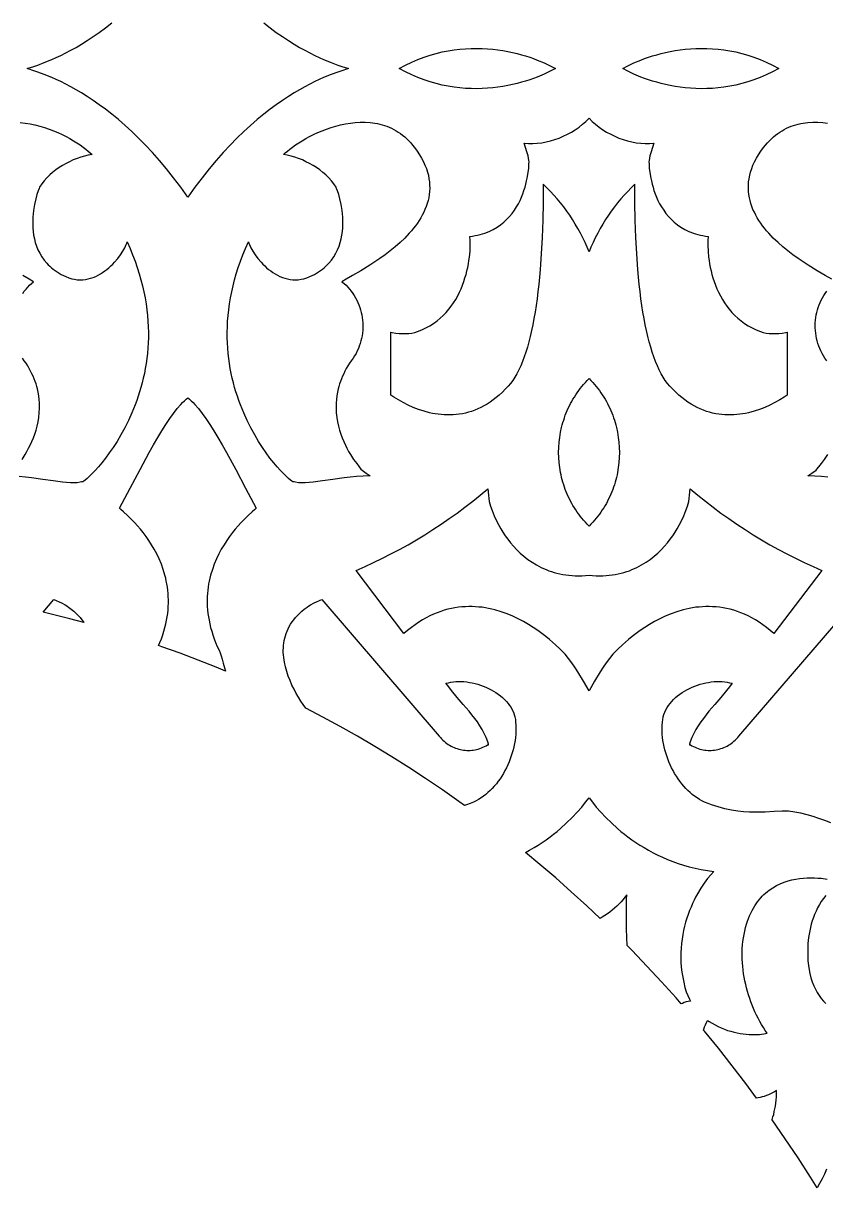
# Model space of a CAD drawing. Extents: x -350 to 350, y -780 to 780.
# Drawn here: x 22.4 to 98.4, y 406.1 to 516.4 of the extents above; entities that cross this region are included whole.
import ezdxf

# ---------------------------------------------------------------- set-up
doc = ezdxf.new("R2010")
doc.units = 0
doc.layers.add('LAYER_1', color=18, linetype='CONTINUOUS')

msp = doc.modelspace()

# ---------------------------------------------------------------- linework, layer by layer
at = {"layer": 'LAYER_1'}
for points in [[(45.18, 516.48), (45.78, 516.01), (46.37, 515.57), (46.95, 515.17), (47.51, 514.8), (48.05, 514.46), (48.57, 514.15), (49.07, 513.87), (49.55, 513.62), (50.01, 513.39), (50.44, 513.18), (50.85, 513), (51.58, 512.7), (52.19, 512.47), (52.68, 512.31), (53.02, 512.21), (53.21, 512.14), (53.02, 512.08), (52.68, 511.97), (52.19, 511.81), (51.58, 511.59), (50.85, 511.29), (50.44, 511.1), (50.01, 510.9), (49.55, 510.67), (49.07, 510.42), (48.57, 510.13), (48.05, 509.83), (47.51, 509.49), (46.95, 509.12), (46.37, 508.71), (45.78, 508.28), (45.18, 507.81), (44.56, 507.3), (43.93, 506.76), (43.29, 506.18), (42.64, 505.55), (41.99, 504.89), (41.33, 504.18), (40.66, 503.43), (40, 502.63), (39.33, 501.79), (38.66, 500.9), (37.99, 499.96), (37.31, 500.9), (36.64, 501.79), (35.97, 502.63), (35.31, 503.43), (34.64, 504.18), (33.98, 504.89), (33.33, 505.55), (32.68, 506.18), (32.04, 506.76), (31.41, 507.3), (30.79, 507.81), (30.19, 508.28), (29.6, 508.71), (29.02, 509.12), (28.46, 509.49), (27.92, 509.83), (27.4, 510.13), (26.9, 510.42), (26.42, 510.67), (25.96, 510.9), (25.53, 511.1), (25.12, 511.29), (24.39, 511.59), (23.78, 511.81), (23.29, 511.97), (22.95, 512.08), (22.76, 512.14), (22.95, 512.21), (23.29, 512.31), (23.78, 512.47), (24.39, 512.7), (25.12, 513), (25.53, 513.18), (25.96, 513.39), (26.42, 513.62), (26.9, 513.87), (27.4, 514.15), (27.92, 514.46), (28.46, 514.8), (29.02, 515.17), (29.6, 515.57), (30.19, 516.01), (30.79, 516.48)], [(22.12, 507.03), (22.59, 506.98), (23.05, 506.9), (23.51, 506.81), (23.96, 506.69), (24.4, 506.55), (24.84, 506.4), (25.26, 506.24), (25.67, 506.07), (26.07, 505.88), (26.45, 505.69), (26.81, 505.5), (27.16, 505.3), (27.48, 505.1), (27.79, 504.9), (28.07, 504.7), (28.32, 504.51), (28.55, 504.33), (28.75, 504.16), (28.92, 504), (28.56, 503.93), (28.2, 503.84), (27.84, 503.74), (27.49, 503.62), (27.13, 503.48), (26.79, 503.32), (26.45, 503.15), (26.11, 502.97), (25.79, 502.76), (25.48, 502.54), (25.18, 502.31), (24.9, 502.06), (24.63, 501.79), (24.38, 501.51), (24.15, 501.22), (23.94, 500.91), (23.89, 500.79), (23.8, 500.56), (23.69, 500.22), (23.58, 499.79), (23.46, 499.27), (23.37, 498.69), (23.33, 498.38), (23.31, 498.06), (23.29, 497.73), (23.29, 497.4), (23.31, 497.06), (23.34, 496.71), (23.38, 496.36), (23.45, 496.01), (23.54, 495.66), (23.66, 495.32), (23.79, 494.98), (23.96, 494.64), (24.15, 494.32), (24.38, 494), (24.63, 493.7), (24.77, 493.55), (24.92, 493.41), (25.08, 493.27), (25.24, 493.14), (25.42, 493.01), (25.6, 492.88), (25.8, 492.76), (26, 492.64), (26.22, 492.53), (26.44, 492.43), (26.72, 492.32), (26.99, 492.23), (27.25, 492.18), (27.52, 492.14), (27.78, 492.13), (28.04, 492.14), (28.29, 492.17), (28.54, 492.21), (28.78, 492.28), (29.02, 492.36), (29.26, 492.46), (29.48, 492.57), (29.7, 492.69), (29.92, 492.82), (30.13, 492.97), (30.33, 493.12), (30.52, 493.28), (30.7, 493.44), (30.88, 493.62), (31.04, 493.79), (31.35, 494.15), (31.62, 494.5), (31.84, 494.85), (32.02, 495.17), (32.15, 495.47), (32.2, 495.6), (32.23, 495.72), (32.51, 495.11), (32.76, 494.5), (32.99, 493.9), (33.2, 493.3), (33.39, 492.71), (33.55, 492.13), (33.7, 491.55), (33.83, 490.98), (33.94, 490.41), (34.04, 489.85), (34.11, 489.3), (34.17, 488.76), (34.21, 488.22), (34.24, 487.69), (34.25, 487.17), (34.25, 486.65), (34.23, 486.15), (34.2, 485.65), (34.16, 485.15), (34.11, 484.67), (34.04, 484.19), (33.96, 483.73), (33.87, 483.27), (33.77, 482.82), (33.67, 482.37), (33.55, 481.94), (33.42, 481.51), (33.29, 481.1), (33.15, 480.69), (33, 480.29), (32.85, 479.9), (32.69, 479.52), (32.36, 478.79), (32.01, 478.1), (31.65, 477.44), (31.29, 476.83), (30.92, 476.26), (30.55, 475.73), (30.2, 475.25), (29.85, 474.81), (29.52, 474.42), (29.21, 474.07), (28.93, 473.77), (28.68, 473.52), (28.46, 473.31), (28.27, 473.16), (28.14, 473.06), (28.05, 473.01), (27.92, 472.98), (27.79, 472.95), (27.51, 472.91), (27.2, 472.9), (26.86, 472.9), (26.49, 472.93), (26.1, 472.97), (25.23, 473.09), (24.26, 473.23), (23.18, 473.38), (22.6, 473.44), (22, 473.49)], [(98.98, 492.19), (98.37, 492.54), (97.61, 492.98), (96.74, 493.52), (96.27, 493.82), (95.79, 494.15), (95.31, 494.49), (94.83, 494.86), (94.35, 495.25), (93.89, 495.66), (93.44, 496.09), (93.02, 496.54), (92.81, 496.77), (92.62, 497.01), (92.43, 497.25), (92.25, 497.5), (92.08, 497.75), (91.93, 498), (91.78, 498.26), (91.65, 498.53), (91.52, 498.8), (91.42, 499.07), (91.32, 499.35), (91.24, 499.63), (91.18, 499.91), (91.13, 500.2), (91.09, 500.5), (91.08, 500.8), (91.08, 501.1), (91.11, 501.4), (91.15, 501.71), (91.21, 502.03), (91.29, 502.34), (91.4, 502.66), (91.52, 502.99), (91.67, 503.32), (91.85, 503.65), (92.04, 503.98), (92.27, 504.32), (92.52, 504.66), (92.69, 504.89), (92.88, 505.1), (93.07, 505.3), (93.26, 505.49), (93.45, 505.66), (93.65, 505.83), (93.86, 505.98), (94.06, 506.12), (94.27, 506.25), (94.48, 506.37), (94.7, 506.48), (94.92, 506.58), (95.14, 506.67), (95.36, 506.75), (95.58, 506.82), (95.81, 506.88), (96.04, 506.93), (96.27, 506.97), (96.73, 507.03), (97.19, 507.06), (97.66, 507.06), (98.13, 507.03), (98.59, 506.98)], [(22.35, 490.84), (22.5, 491.04), (22.66, 491.24), (22.82, 491.42), (23, 491.61), (23.18, 491.78), (23.38, 491.94), (22.97, 492.19), (22.37, 492.54)], [(98.51, 484.47), (98.33, 484.71), (98.19, 484.93), (98.06, 485.16), (97.95, 485.39), (97.84, 485.62), (97.75, 485.85), (97.67, 486.09), (97.6, 486.34), (97.54, 486.58), (97.49, 486.82), (97.46, 487.07), (97.43, 487.32), (97.42, 487.57), (97.41, 487.81), (97.42, 488.06), (97.44, 488.31), (97.47, 488.55), (97.51, 488.8), (97.57, 489.04), (97.63, 489.28), (97.7, 489.51), (97.79, 489.75), (97.88, 489.97), (97.98, 490.2), (98.1, 490.42), (98.23, 490.63), (98.36, 490.84), (98.51, 491.04)], [(22.28, 475.12), (22.59, 475.6), (22.75, 475.88), (22.91, 476.17), (23.06, 476.48), (23.21, 476.81), (23.36, 477.15), (23.49, 477.52), (23.61, 477.89), (23.71, 478.28), (23.8, 478.68), (23.87, 479.1), (23.92, 479.52), (23.94, 479.96), (23.94, 480.41), (23.9, 480.86), (23.84, 481.32), (23.74, 481.79), (23.68, 482.03), (23.61, 482.27), (23.53, 482.51), (23.44, 482.75), (23.34, 482.99), (23.22, 483.24), (23.1, 483.48), (22.97, 483.73), (22.83, 483.97), (22.67, 484.22), (22.5, 484.47), (22.32, 484.71)], [(98.61, 473.44), (98.01, 473.49), (97.38, 473.54), (96.73, 473.57), (97.11, 473.83), (97.49, 474.11), (97.58, 474.21), (97.76, 474.41), (98, 474.72), (98.29, 475.12), (98.6, 475.6)], [(98.89, 440.69), (98.34, 440.92), (97.77, 441.12), (97.21, 441.31), (96.64, 441.47), (96.06, 441.6), (95.48, 441.71), (94.89, 441.79), (94.6, 441.8), (94.28, 441.8), (93.53, 441.77), (92.67, 441.72), (92.2, 441.71), (91.7, 441.7), (91.18, 441.72), (90.63, 441.75), (90.07, 441.81), (89.47, 441.9), (88.86, 442.03), (88.55, 442.11), (88.23, 442.2), (87.91, 442.3), (87.59, 442.41), (87.26, 442.54), (86.92, 442.67), (86.68, 442.79), (86.45, 442.91), (86.22, 443.06), (85.99, 443.21), (85.77, 443.38), (85.56, 443.56), (85.35, 443.75), (85.15, 443.96), (84.96, 444.17), (84.77, 444.4), (84.59, 444.63), (84.42, 444.87), (84.26, 445.12), (84.1, 445.38), (83.95, 445.64), (83.81, 445.91), (83.68, 446.18), (83.56, 446.46), (83.45, 446.75), (83.35, 447.03), (83.26, 447.32), (83.17, 447.61), (83.1, 447.91), (83.04, 448.2), (82.99, 448.49), (82.95, 448.79), (82.93, 449.08), (82.91, 449.37), (82.91, 449.65), (82.91, 449.94), (82.94, 450.22), (82.97, 450.5), (83.01, 450.73), (83.08, 450.96), (83.16, 451.18), (83.26, 451.4), (83.38, 451.61), (83.51, 451.82), (83.66, 452.01), (83.82, 452.2), (84, 452.39), (84.19, 452.56), (84.38, 452.73), (84.59, 452.88), (84.81, 453.03), (85.04, 453.17), (85.27, 453.31), (85.51, 453.43), (85.76, 453.54), (86.01, 453.64), (86.27, 453.74), (86.53, 453.82), (86.79, 453.89), (87.05, 453.95), (87.31, 454), (87.57, 454.04), (87.83, 454.07), (88.09, 454.08), (88.35, 454.08), (88.6, 454.07), (88.84, 454.05), (89.08, 454.02), (89.31, 453.97), (89.54, 453.91), (89.28, 453.57), (89.02, 453.23), (88.47, 452.57), (87.91, 451.92), (87.35, 451.26), (87.08, 450.93), (86.82, 450.59), (86.57, 450.25), (86.33, 449.89), (86.11, 449.53), (85.91, 449.16), (85.73, 448.78), (85.57, 448.38), (85.51, 448.16), (85.5, 448.08), (85.6, 448.08), (85.74, 448), (85.89, 447.92), (86.03, 447.85), (86.18, 447.79), (86.33, 447.74), (86.49, 447.69), (86.64, 447.65), (86.79, 447.62), (86.95, 447.59), (87.1, 447.58), (87.26, 447.56), (87.41, 447.56), (87.57, 447.56), (87.72, 447.57), (87.88, 447.59), (88.03, 447.61), (88.18, 447.65), (88.33, 447.68), (88.48, 447.73), (88.63, 447.78), (88.77, 447.84), (88.92, 447.9), (89.06, 447.97), (89.2, 448.05), (89.33, 448.13), (89.46, 448.22), (89.59, 448.32), (89.72, 448.42), (89.84, 448.53), (89.96, 448.65), (90.07, 448.77), (90.18, 448.9), (101.31, 461.85)], [(98.49, 407.9), (98.3, 407.43), (98.08, 406.97), (97.83, 406.52), (97.6, 406.14), (96.98, 407.12), (95.79, 408.96), (94.58, 410.77), (93.35, 412.55), (93.33, 412.58), (93.33, 412.59), (93.41, 412.84), (93.48, 413.08), (93.54, 413.34), (93.6, 413.6), (93.65, 413.87), (93.69, 414.15), (93.72, 414.44), (93.74, 414.73), (93.76, 415.04), (93.76, 415.35), (93.57, 415.23), (93.37, 415.12), (93.18, 415.02), (92.98, 414.94), (92.79, 414.86), (92.59, 414.79), (92.4, 414.74), (92.2, 414.69), (92, 414.65), (91.85, 414.63), (90.83, 416.01), (89.55, 417.69), (88.24, 419.34), (86.92, 420.96), (86.83, 421.07), (86.86, 421.15), (86.93, 421.36), (87.02, 421.57), (87.11, 421.78), (87.22, 421.99), (87.36, 421.89), (87.64, 421.71), (87.93, 421.55), (88.22, 421.4), (88.52, 421.27), (88.82, 421.15), (89.12, 421.04), (89.43, 420.95), (89.73, 420.87), (90.02, 420.81), (90.32, 420.75), (90.6, 420.71), (90.88, 420.67), (91.16, 420.65), (91.42, 420.64), (91.67, 420.64), (91.91, 420.64), (92.13, 420.65), (92.34, 420.67), (92.54, 420.7), (92.71, 420.73), (92.87, 420.77), (92.68, 421.04), (92.51, 421.31), (92.34, 421.6), (92.17, 421.88), (92.01, 422.18), (91.86, 422.48), (91.71, 422.79), (91.58, 423.1), (91.45, 423.42), (91.32, 423.74), (91.21, 424.06), (91.1, 424.39), (91, 424.72), (90.91, 425.06), (90.83, 425.39), (90.75, 425.73), (90.69, 426.07), (90.63, 426.41), (90.59, 426.76), (90.55, 427.1), (90.52, 427.44), (90.5, 427.78), (90.5, 428.12), (90.5, 428.46), (90.51, 428.8), (90.53, 429.14), (90.57, 429.47), (90.61, 429.8), (90.67, 430.13), (90.74, 430.45), (90.82, 430.77), (90.91, 431.09), (91, 431.37), (91.1, 431.64), (91.2, 431.9), (91.31, 432.14), (91.43, 432.38), (91.56, 432.61), (91.69, 432.82), (91.82, 433.03), (91.96, 433.22), (92.1, 433.4), (92.25, 433.58), (92.4, 433.74), (92.56, 433.9), (92.72, 434.05), (92.88, 434.19), (93.05, 434.32), (93.39, 434.55), (93.74, 434.75), (94.1, 434.93), (94.47, 435.08), (94.84, 435.2), (95.21, 435.29), (95.58, 435.37), (95.94, 435.43), (96.31, 435.46), (96.66, 435.48), (97.01, 435.49), (97.34, 435.48), (97.67, 435.47), (97.98, 435.44), (98.54, 435.37)], [(98.41, 433.82), (98.19, 433.53), (97.99, 433.24), (97.81, 432.95), (97.64, 432.64), (97.49, 432.34), (97.36, 432.03), (97.24, 431.72), (97.13, 431.4), (97.04, 431.09), (96.96, 430.78), (96.89, 430.47), (96.83, 430.16), (96.79, 429.85), (96.75, 429.55), (96.72, 429.26), (96.7, 428.68), (96.7, 428.14), (96.72, 427.64), (96.77, 427.18), (96.83, 426.78), (96.89, 426.44), (97, 426.03), (97.13, 425.64), (97.27, 425.27), (97.43, 424.94), (97.6, 424.62), (97.79, 424.33), (97.99, 424.07), (98.19, 423.82), (98.41, 423.6)]]:
    msp.add_lwpolyline(points, dxfattribs=at)
for points in [[(65.88, 514.04), (66.38, 514.01), (66.88, 513.97), (67.36, 513.91), (67.83, 513.84), (68.29, 513.76), (68.73, 513.66), (69.17, 513.56), (69.58, 513.45), (69.98, 513.33), (70.37, 513.21), (70.74, 513.08), (71.09, 512.95), (71.74, 512.68), (72.31, 512.41), (72.8, 512.14), (72.31, 511.88), (71.74, 511.61), (71.09, 511.34), (70.74, 511.21), (70.37, 511.08), (69.98, 510.95), (69.58, 510.84), (69.17, 510.72), (68.73, 510.62), (68.29, 510.53), (67.83, 510.44), (67.36, 510.37), (66.88, 510.32), (66.38, 510.27), (65.88, 510.24), (65.36, 510.23), (64.84, 510.24), (64.3, 510.26), (63.76, 510.31), (63.21, 510.38), (62.65, 510.47), (62.09, 510.58), (61.52, 510.72), (60.95, 510.88), (60.37, 511.07), (59.78, 511.29), (59.19, 511.54), (58.6, 511.83), (58.01, 512.14), (58.6, 512.46), (59.19, 512.74), (59.78, 512.99), (60.37, 513.21), (60.95, 513.4), (61.52, 513.57), (62.09, 513.71), (62.65, 513.82), (63.21, 513.91), (63.76, 513.98), (64.3, 514.02), (64.84, 514.05), (65.36, 514.05)], [(87.14, 514.05), (87.67, 514.02), (88.22, 513.98), (88.77, 513.91), (89.32, 513.82), (89.89, 513.71), (90.46, 513.57), (91.03, 513.4), (91.61, 513.21), (92.2, 512.99), (92.78, 512.74), (93.37, 512.46), (93.97, 512.14), (93.37, 511.83), (92.78, 511.54), (92.2, 511.29), (91.61, 511.07), (91.03, 510.88), (90.46, 510.72), (89.89, 510.58), (89.32, 510.47), (88.77, 510.38), (88.22, 510.31), (87.67, 510.26), (87.14, 510.24), (86.61, 510.23), (86.1, 510.24), (85.59, 510.27), (85.1, 510.32), (84.62, 510.37), (84.15, 510.44), (83.69, 510.53), (83.24, 510.62), (82.81, 510.72), (82.4, 510.84), (82, 510.95), (81.61, 511.08), (81.24, 511.21), (80.89, 511.34), (80.24, 511.61), (79.67, 511.88), (79.18, 512.14), (79.67, 512.41), (80.24, 512.68), (80.89, 512.95), (81.24, 513.08), (81.61, 513.21), (82, 513.33), (82.4, 513.45), (82.81, 513.56), (83.24, 513.66), (83.69, 513.76), (84.15, 513.84), (84.62, 513.91), (85.1, 513.97), (85.59, 514.01), (86.1, 514.04), (86.61, 514.05)], [(76.29, 507.14), (76.61, 506.86), (76.94, 506.59), (77.29, 506.35), (77.66, 506.12), (78.04, 505.92), (78.42, 505.73), (78.82, 505.56), (79.23, 505.42), (79.64, 505.3), (80.05, 505.2), (80.47, 505.12), (80.89, 505.07), (81.31, 505.04), (81.72, 505.04), (82.13, 505.07), (81.87, 504.26), (81.76, 503.86), (81.71, 503.65), (81.68, 503.44), (81.67, 503.32), (81.68, 503.07), (81.7, 502.72), (81.75, 502.28), (81.84, 501.76), (81.9, 501.49), (81.97, 501.2), (82.05, 500.9), (82.14, 500.59), (82.26, 500.28), (82.38, 499.97), (82.52, 499.65), (82.68, 499.34), (82.86, 499.03), (83.06, 498.72), (83.27, 498.42), (83.51, 498.13), (83.77, 497.86), (84.06, 497.59), (84.37, 497.35), (84.7, 497.12), (85.06, 496.91), (85.45, 496.72), (85.87, 496.56), (86.08, 496.49), (86.31, 496.42), (86.54, 496.37), (86.78, 496.32), (87.03, 496.27), (87.29, 496.24), (87.25, 495.84), (87.24, 495.38), (87.26, 494.84), (87.32, 494.26), (87.36, 493.95), (87.41, 493.63), (87.47, 493.31), (87.55, 492.98), (87.63, 492.64), (87.73, 492.31), (87.85, 491.97), (87.97, 491.62), (88.11, 491.28), (88.26, 490.95), (88.43, 490.61), (88.62, 490.28), (88.82, 489.96), (89.04, 489.64), (89.27, 489.34), (89.52, 489.04), (89.79, 488.76), (90.08, 488.49), (90.39, 488.23), (90.72, 487.99), (91.07, 487.77), (91.44, 487.57), (91.83, 487.38), (92.24, 487.22), (92.5, 487.14), (92.78, 487.09), (93.06, 487.05), (93.36, 487.03), (93.67, 487.03), (93.98, 487.05), (94.3, 487.08), (94.63, 487.13), (94.77, 487.16), (94.77, 481.19), (94.48, 481), (94.05, 480.75), (93.6, 480.5), (93.13, 480.27), (92.65, 480.05), (92.14, 479.86), (91.62, 479.69), (91.09, 479.54), (90.82, 479.48), (90.54, 479.43), (90.27, 479.39), (89.99, 479.36), (89.71, 479.34), (89.43, 479.33), (89.14, 479.33), (88.85, 479.34), (88.57, 479.36), (88.28, 479.4), (87.99, 479.44), (87.69, 479.51), (87.4, 479.58), (87.11, 479.67), (86.82, 479.78), (86.52, 479.9), (86.23, 480.04), (85.94, 480.19), (85.65, 480.36), (85.36, 480.55), (85.07, 480.75), (84.78, 480.98), (84.49, 481.22), (84.2, 481.48), (83.92, 481.76), (83.63, 482.07), (83.42, 482.32), (83.21, 482.6), (83.01, 482.91), (82.82, 483.24), (82.64, 483.6), (82.46, 483.98), (82.29, 484.39), (82.13, 484.82), (81.98, 485.28), (81.83, 485.75), (81.69, 486.25), (81.56, 486.77), (81.43, 487.32), (81.31, 487.88), (81.2, 488.47), (81.1, 489.07), (81, 489.7), (80.91, 490.34), (80.83, 491.01), (80.75, 491.69), (80.68, 492.39), (80.62, 493.11), (80.51, 494.6), (80.43, 496.15), (80.37, 497.77), (80.34, 499.45), (80.34, 501.18), (79.99, 500.85), (79.65, 500.51), (79.32, 500.16), (79, 499.79), (78.69, 499.42), (78.39, 499.04), (78.1, 498.64), (77.82, 498.24), (77.55, 497.83), (77.29, 497.41), (77.04, 496.99), (76.81, 496.56), (76.58, 496.12), (76.37, 495.68), (76.17, 495.23), (75.99, 494.78), (75.8, 495.23), (75.61, 495.68), (75.4, 496.12), (75.17, 496.56), (74.94, 496.99), (74.69, 497.41), (74.43, 497.83), (74.16, 498.24), (73.88, 498.64), (73.59, 499.04), (73.29, 499.42), (72.98, 499.79), (72.66, 500.16), (72.33, 500.51), (71.99, 500.85), (71.64, 501.18), (71.63, 499.45), (71.6, 497.77), (71.55, 496.15), (71.47, 494.6), (71.36, 493.11), (71.3, 492.39), (71.23, 491.69), (71.15, 491.01), (71.07, 490.34), (70.98, 489.7), (70.88, 489.07), (70.77, 488.47), (70.66, 487.88), (70.55, 487.32), (70.42, 486.77), (70.29, 486.25), (70.15, 485.75), (70, 485.28), (69.85, 484.82), (69.68, 484.39), (69.52, 483.98), (69.34, 483.6), (69.16, 483.24), (68.96, 482.91), (68.77, 482.6), (68.56, 482.32), (68.34, 482.07), (68.06, 481.76), (67.78, 481.48), (67.49, 481.22), (67.2, 480.98), (66.91, 480.75), (66.62, 480.55), (66.33, 480.36), (66.04, 480.19), (65.75, 480.04), (65.45, 479.9), (65.16, 479.78), (64.87, 479.67), (64.58, 479.58), (64.28, 479.51), (63.99, 479.44), (63.7, 479.4), (63.41, 479.36), (63.12, 479.34), (62.84, 479.33), (62.55, 479.33), (62.27, 479.34), (61.99, 479.36), (61.71, 479.39), (61.43, 479.43), (61.16, 479.48), (60.89, 479.54), (60.36, 479.69), (59.84, 479.86), (59.33, 480.05), (58.85, 480.27), (58.38, 480.5), (57.93, 480.75), (57.5, 481), (57.21, 481.19), (57.21, 487.16), (57.35, 487.13), (57.68, 487.08), (58, 487.05), (58.31, 487.03), (58.62, 487.03), (58.92, 487.05), (59.2, 487.09), (59.48, 487.14), (59.73, 487.22), (60.15, 487.38), (60.54, 487.57), (60.91, 487.77), (61.26, 487.99), (61.59, 488.23), (61.9, 488.49), (62.18, 488.76), (62.46, 489.04), (62.71, 489.34), (62.94, 489.64), (63.16, 489.96), (63.36, 490.28), (63.55, 490.61), (63.71, 490.95), (63.87, 491.28), (64.01, 491.62), (64.13, 491.97), (64.24, 492.31), (64.34, 492.64), (64.43, 492.98), (64.5, 493.31), (64.57, 493.63), (64.62, 493.95), (64.66, 494.26), (64.72, 494.84), (64.74, 495.38), (64.73, 495.84), (64.69, 496.24), (64.94, 496.27), (65.19, 496.32), (65.43, 496.37), (65.67, 496.42), (65.89, 496.49), (66.11, 496.56), (66.53, 496.72), (66.92, 496.91), (67.28, 497.12), (67.61, 497.35), (67.92, 497.59), (68.2, 497.86), (68.46, 498.13), (68.7, 498.42), (68.92, 498.72), (69.12, 499.03), (69.3, 499.34), (69.46, 499.65), (69.6, 499.97), (69.72, 500.28), (69.83, 500.59), (69.93, 500.9), (70.01, 501.2), (70.08, 501.49), (70.14, 501.76), (70.22, 502.28), (70.28, 502.72), (70.3, 503.07), (70.31, 503.32), (70.3, 503.44), (70.27, 503.65), (70.22, 503.86), (70.11, 504.26), (69.85, 505.07), (70.26, 505.04), (70.67, 505.04), (71.09, 505.07), (71.51, 505.12), (71.92, 505.2), (72.34, 505.3), (72.75, 505.42), (73.16, 505.56), (73.55, 505.73), (73.94, 505.92), (74.32, 506.12), (74.69, 506.35), (75.04, 506.59), (75.37, 506.86), (75.69, 507.14), (75.99, 507.44)], [(55.25, 507.03), (55.71, 506.97), (55.94, 506.93), (56.17, 506.88), (56.39, 506.82), (56.62, 506.75), (56.84, 506.67), (57.06, 506.58), (57.28, 506.48), (57.49, 506.37), (57.71, 506.25), (57.92, 506.12), (58.12, 505.98), (58.33, 505.83), (58.53, 505.66), (58.72, 505.49), (58.91, 505.3), (59.1, 505.1), (59.28, 504.89), (59.46, 504.66), (59.71, 504.32), (59.93, 503.98), (60.13, 503.65), (60.31, 503.32), (60.45, 502.99), (60.58, 502.66), (60.69, 502.34), (60.77, 502.03), (60.83, 501.71), (60.87, 501.4), (60.89, 501.1), (60.9, 500.8), (60.88, 500.5), (60.85, 500.2), (60.8, 499.91), (60.74, 499.63), (60.66, 499.35), (60.56, 499.07), (60.45, 498.8), (60.33, 498.53), (60.2, 498.26), (60.05, 498), (59.89, 497.75), (59.73, 497.5), (59.55, 497.25), (59.36, 497.01), (59.17, 496.77), (58.96, 496.54), (58.54, 496.09), (58.09, 495.66), (57.62, 495.25), (57.15, 494.86), (56.67, 494.49), (56.18, 494.15), (55.71, 493.82), (55.24, 493.52), (54.37, 492.98), (53.6, 492.54), (53, 492.19), (52.59, 491.94), (52.79, 491.78), (52.97, 491.61), (53.15, 491.42), (53.31, 491.24), (53.47, 491.04), (53.62, 490.84), (53.75, 490.63), (53.88, 490.42), (53.99, 490.2), (54.1, 489.97), (54.19, 489.75), (54.28, 489.51), (54.35, 489.28), (54.41, 489.04), (54.46, 488.8), (54.51, 488.55), (54.54, 488.31), (54.56, 488.06), (54.56, 487.81), (54.56, 487.57), (54.55, 487.32), (54.52, 487.07), (54.49, 486.82), (54.44, 486.58), (54.38, 486.34), (54.31, 486.09), (54.23, 485.85), (54.14, 485.62), (54.03, 485.39), (53.92, 485.16), (53.79, 484.93), (53.65, 484.71), (53.47, 484.47), (53.3, 484.22), (53.14, 483.97), (53, 483.73), (52.87, 483.48), (52.75, 483.24), (52.63, 482.99), (52.53, 482.75), (52.44, 482.51), (52.36, 482.27), (52.29, 482.03), (52.23, 481.79), (52.13, 481.32), (52.07, 480.86), (52.03, 480.41), (52.03, 479.96), (52.05, 479.52), (52.1, 479.1), (52.17, 478.68), (52.26, 478.28), (52.36, 477.89), (52.48, 477.52), (52.61, 477.15), (52.76, 476.81), (52.91, 476.48), (53.06, 476.17), (53.22, 475.88), (53.38, 475.6), (53.69, 475.12), (53.98, 474.72), (54.22, 474.41), (54.39, 474.21), (54.49, 474.11), (54.87, 473.83), (55.25, 473.57), (54.6, 473.54), (53.97, 473.49), (53.37, 473.44), (52.79, 473.38), (51.71, 473.23), (50.74, 473.09), (49.87, 472.97), (49.48, 472.93), (49.11, 472.9), (48.77, 472.9), (48.46, 472.91), (48.18, 472.95), (48.05, 472.98), (47.92, 473.01), (47.83, 473.06), (47.7, 473.16), (47.51, 473.31), (47.29, 473.52), (47.04, 473.77), (46.76, 474.07), (46.45, 474.42), (46.12, 474.81), (45.77, 475.25), (45.42, 475.73), (45.05, 476.26), (44.68, 476.83), (44.32, 477.44), (43.96, 478.1), (43.61, 478.79), (43.28, 479.52), (43.12, 479.9), (42.97, 480.29), (42.82, 480.69), (42.68, 481.1), (42.55, 481.51), (42.42, 481.94), (42.3, 482.37), (42.2, 482.82), (42.1, 483.27), (42.01, 483.73), (41.93, 484.19), (41.86, 484.67), (41.81, 485.15), (41.77, 485.65), (41.74, 486.15), (41.72, 486.65), (41.72, 487.17), (41.73, 487.69), (41.76, 488.22), (41.8, 488.76), (41.86, 489.3), (41.93, 489.85), (42.03, 490.41), (42.14, 490.98), (42.27, 491.55), (42.42, 492.13), (42.58, 492.71), (42.77, 493.3), (42.98, 493.9), (43.21, 494.5), (43.46, 495.11), (43.74, 495.72), (43.77, 495.6), (43.82, 495.47), (43.95, 495.17), (44.13, 494.85), (44.35, 494.5), (44.62, 494.15), (44.93, 493.79), (45.09, 493.62), (45.27, 493.44), (45.45, 493.28), (45.64, 493.12), (45.84, 492.97), (46.05, 492.82), (46.27, 492.69), (46.49, 492.57), (46.71, 492.46), (46.95, 492.36), (47.19, 492.28), (47.43, 492.21), (47.68, 492.17), (47.93, 492.14), (48.19, 492.13), (48.45, 492.14), (48.72, 492.18), (48.98, 492.23), (49.25, 492.32), (49.53, 492.43), (49.75, 492.53), (49.97, 492.64), (50.17, 492.76), (50.37, 492.88), (50.55, 493.01), (50.73, 493.14), (50.89, 493.27), (51.05, 493.41), (51.2, 493.55), (51.34, 493.7), (51.59, 494), (51.82, 494.32), (52.01, 494.64), (52.18, 494.98), (52.31, 495.32), (52.43, 495.66), (52.52, 496.01), (52.59, 496.36), (52.63, 496.71), (52.66, 497.06), (52.68, 497.4), (52.68, 497.73), (52.66, 498.06), (52.64, 498.38), (52.6, 498.69), (52.51, 499.27), (52.39, 499.79), (52.28, 500.22), (52.17, 500.56), (52.08, 500.79), (52.03, 500.91), (51.82, 501.22), (51.59, 501.51), (51.34, 501.79), (51.07, 502.06), (50.79, 502.31), (50.49, 502.54), (50.18, 502.76), (49.86, 502.97), (49.52, 503.15), (49.18, 503.32), (48.84, 503.48), (48.48, 503.62), (48.13, 503.74), (47.77, 503.84), (47.41, 503.93), (47.05, 504), (47.22, 504.16), (47.42, 504.33), (47.65, 504.51), (47.9, 504.7), (48.18, 504.9), (48.49, 505.1), (48.81, 505.3), (49.16, 505.5), (49.52, 505.69), (49.9, 505.88), (50.3, 506.07), (50.71, 506.24), (51.13, 506.4), (51.57, 506.55), (52.01, 506.69), (52.46, 506.81), (52.92, 506.9), (53.38, 506.98), (53.85, 507.03), (54.32, 507.06), (54.78, 507.06)], [(76.17, 482.59), (76.34, 482.41), (76.5, 482.22), (76.66, 482.03), (76.82, 481.84), (76.97, 481.64), (77.11, 481.44), (77.25, 481.24), (77.38, 481.03), (77.51, 480.83), (77.63, 480.62), (77.74, 480.4), (77.85, 480.19), (77.96, 479.97), (78.05, 479.75), (78.15, 479.52), (78.23, 479.3), (78.31, 479.07), (78.39, 478.85), (78.46, 478.62), (78.53, 478.39), (78.58, 478.15), (78.69, 477.69), (78.76, 477.21), (78.82, 476.74), (78.85, 476.26), (78.87, 475.78), (78.85, 475.31), (78.82, 474.83), (78.76, 474.36), (78.69, 473.88), (78.64, 473.65), (78.58, 473.42), (78.53, 473.18), (78.46, 472.95), (78.39, 472.72), (78.31, 472.49), (78.23, 472.27), (78.15, 472.04), (78.05, 471.82), (77.96, 471.6), (77.85, 471.38), (77.74, 471.17), (77.63, 470.95), (77.51, 470.74), (77.38, 470.53), (77.25, 470.33), (77.11, 470.13), (76.97, 469.93), (76.82, 469.73), (76.66, 469.54), (76.5, 469.35), (76.34, 469.16), (76.17, 468.98), (75.99, 468.8), (75.81, 468.98), (75.64, 469.16), (75.47, 469.35), (75.31, 469.54), (75.16, 469.73), (75.01, 469.93), (74.87, 470.13), (74.73, 470.33), (74.6, 470.53), (74.47, 470.74), (74.35, 470.95), (74.24, 471.17), (74.13, 471.38), (74.02, 471.6), (73.92, 471.82), (73.83, 472.04), (73.74, 472.27), (73.66, 472.49), (73.59, 472.72), (73.52, 472.95), (73.45, 473.18), (73.39, 473.42), (73.34, 473.65), (73.29, 473.88), (73.21, 474.36), (73.16, 474.83), (73.12, 475.31), (73.11, 475.78), (73.12, 476.26), (73.16, 476.74), (73.21, 477.21), (73.29, 477.69), (73.39, 478.15), (73.45, 478.39), (73.52, 478.62), (73.59, 478.85), (73.66, 479.07), (73.74, 479.3), (73.83, 479.52), (73.92, 479.75), (74.02, 479.97), (74.13, 480.19), (74.24, 480.4), (74.35, 480.62), (74.47, 480.83), (74.6, 481.03), (74.73, 481.24), (74.87, 481.44), (75.01, 481.64), (75.16, 481.84), (75.31, 482.03), (75.47, 482.22), (75.64, 482.41), (75.81, 482.59), (75.99, 482.77)], [(38.15, 480.82), (38.31, 480.67), (38.48, 480.51), (38.65, 480.33), (38.99, 479.93), (39.34, 479.48), (39.69, 478.98), (40.06, 478.43), (40.44, 477.83), (40.82, 477.19), (41.23, 476.49), (41.64, 475.76), (42.52, 474.16), (43.46, 472.41), (44.47, 470.5), (44.34, 470.39), (44.07, 470.16), (43.7, 469.82), (43.25, 469.38), (43, 469.12), (42.75, 468.83), (42.48, 468.52), (42.21, 468.19), (41.94, 467.83), (41.68, 467.45), (41.42, 467.04), (41.16, 466.62), (40.92, 466.17), (40.7, 465.7), (40.49, 465.2), (40.31, 464.69), (40.15, 464.15), (40.08, 463.88), (40.02, 463.6), (39.96, 463.32), (39.92, 463.03), (39.88, 462.73), (39.85, 462.43), (39.83, 462.13), (39.82, 461.82), (39.82, 461.51), (39.83, 461.19), (39.86, 460.87), (39.89, 460.54), (39.94, 460.21), (40, 459.88), (40.07, 459.54), (40.15, 459.19), (40.25, 458.85), (40.36, 458.49), (40.48, 458.14), (40.62, 457.78), (40.78, 457.41), (40.95, 457.05), (41.05, 456.81), (41.15, 456.53), (41.25, 456.2), (41.35, 455.83), (41.55, 455.07), (40.68, 455.43), (38.97, 456.11), (37.25, 456.76), (35.53, 457.38), (35.22, 457.48), (35.35, 457.78), (35.49, 458.14), (35.61, 458.49), (35.72, 458.85), (35.82, 459.19), (35.9, 459.54), (35.97, 459.88), (36.03, 460.21), (36.08, 460.54), (36.11, 460.87), (36.14, 461.19), (36.15, 461.51), (36.15, 461.82), (36.14, 462.13), (36.12, 462.43), (36.09, 462.73), (36.05, 463.03), (36.01, 463.32), (35.95, 463.6), (35.89, 463.88), (35.82, 464.15), (35.66, 464.69), (35.48, 465.2), (35.27, 465.7), (35.05, 466.17), (34.81, 466.62), (34.55, 467.04), (34.29, 467.45), (34.03, 467.83), (33.76, 468.19), (33.49, 468.52), (33.22, 468.83), (32.97, 469.12), (32.72, 469.38), (32.27, 469.82), (31.9, 470.16), (31.63, 470.39), (31.5, 470.5), (32.51, 472.41), (33.46, 474.16), (34.33, 475.76), (34.74, 476.49), (35.15, 477.19), (35.53, 477.83), (35.91, 478.43), (36.28, 478.98), (36.63, 479.48), (36.98, 479.93), (37.32, 480.33), (37.49, 480.51), (37.66, 480.67), (37.82, 480.82), (37.99, 480.96)], [(86.29, 471.73), (87.01, 471.16), (87.74, 470.59), (88.48, 470.04), (89.24, 469.51), (90, 468.98), (90.77, 468.48), (91.55, 467.98), (92.33, 467.51), (93.13, 467.04), (93.93, 466.6), (94.74, 466.17), (95.56, 465.75), (96.38, 465.35), (97.21, 464.97), (98.05, 464.6), (93.51, 458.63), (93.16, 458.92), (92.81, 459.2), (92.46, 459.46), (92.12, 459.69), (91.77, 459.91), (91.42, 460.11), (91.07, 460.29), (90.73, 460.45), (90.38, 460.59), (90.04, 460.72), (89.7, 460.83), (89.36, 460.92), (89.02, 461), (88.69, 461.07), (88.36, 461.12), (88.03, 461.15), (87.7, 461.17), (87.37, 461.18), (87.05, 461.18), (86.73, 461.17), (86.42, 461.14), (86.11, 461.11), (85.8, 461.06), (85.49, 461), (85.19, 460.94), (84.9, 460.86), (84.32, 460.69), (83.76, 460.49), (83.21, 460.27), (82.69, 460.02), (82.19, 459.76), (81.72, 459.48), (81.27, 459.2), (80.84, 458.91), (80.44, 458.63), (80.08, 458.34), (79.74, 458.07), (79.15, 457.56), (78.71, 457.14), (78.4, 456.83), (78.26, 456.67), (77.93, 456.27), (77.62, 455.86), (77.33, 455.43), (77.05, 455), (76.51, 454.11), (75.99, 453.2), (75.47, 454.11), (74.93, 455), (74.65, 455.43), (74.35, 455.86), (74.04, 456.27), (73.72, 456.67), (73.57, 456.83), (73.27, 457.14), (72.82, 457.56), (72.24, 458.07), (71.9, 458.34), (71.53, 458.63), (71.14, 458.91), (70.71, 459.2), (70.26, 459.48), (69.79, 459.76), (69.29, 460.02), (68.77, 460.27), (68.22, 460.49), (67.66, 460.69), (67.08, 460.86), (66.78, 460.94), (66.48, 461), (66.18, 461.06), (65.87, 461.11), (65.56, 461.14), (65.24, 461.17), (64.93, 461.18), (64.6, 461.18), (64.28, 461.17), (63.95, 461.15), (63.62, 461.12), (63.29, 461.07), (62.95, 461), (62.62, 460.92), (62.28, 460.83), (61.94, 460.72), (61.59, 460.59), (61.25, 460.45), (60.91, 460.29), (60.56, 460.11), (60.21, 459.91), (59.86, 459.69), (59.51, 459.46), (59.16, 459.2), (58.81, 458.92), (58.46, 458.63), (53.93, 464.6), (54.77, 464.97), (55.59, 465.35), (56.42, 465.75), (57.23, 466.17), (58.05, 466.6), (58.85, 467.04), (59.64, 467.51), (60.43, 467.98), (61.21, 468.48), (61.98, 468.98), (62.74, 469.51), (63.49, 470.04), (64.24, 470.59), (64.97, 471.16), (65.69, 471.73), (66.4, 472.32), (66.46, 471.72), (66.49, 471.42), (66.54, 471.12), (66.67, 470.68), (66.81, 470.27), (67.02, 469.76), (67.3, 469.19), (67.46, 468.88), (67.64, 468.55), (67.84, 468.23), (68.06, 467.89), (68.3, 467.56), (68.56, 467.22), (68.84, 466.89), (69.15, 466.57), (69.47, 466.25), (69.82, 465.94), (70.19, 465.65), (70.59, 465.38), (71.01, 465.12), (71.45, 464.89), (71.68, 464.78), (71.92, 464.68), (72.17, 464.58), (72.42, 464.5), (72.68, 464.42), (72.94, 464.35), (73.22, 464.28), (73.5, 464.23), (73.78, 464.18), (74.08, 464.15), (74.38, 464.12), (74.68, 464.1), (75, 464.1), (75.32, 464.1), (75.65, 464.12), (75.99, 464.14), (76.33, 464.12), (76.66, 464.1), (76.98, 464.1), (77.29, 464.1), (77.6, 464.12), (77.9, 464.15), (78.2, 464.18), (78.48, 464.23), (78.76, 464.28), (79.03, 464.35), (79.3, 464.42), (79.56, 464.5), (79.81, 464.58), (80.05, 464.68), (80.29, 464.78), (80.53, 464.89), (80.97, 465.12), (81.39, 465.38), (81.79, 465.65), (82.16, 465.94), (82.51, 466.25), (82.83, 466.57), (83.14, 466.89), (83.42, 467.22), (83.68, 467.56), (83.92, 467.89), (84.14, 468.23), (84.34, 468.55), (84.52, 468.88), (84.68, 469.19), (84.96, 469.76), (85.16, 470.27), (85.31, 470.68), (85.44, 471.12), (85.49, 471.42), (85.52, 471.72), (85.58, 472.32)], [(26.02, 461.53), (26.36, 461.34), (26.53, 461.24), (26.69, 461.13), (26.95, 460.94), (27.18, 460.74), (27.4, 460.54), (27.6, 460.34), (27.78, 460.14), (27.95, 459.93), (28.11, 459.72), (28.14, 459.67), (26.8, 460.03), (25.04, 460.47), (24.27, 460.65), (25.3, 461.85)], [(61.8, 448.9), (61.91, 448.77), (62.02, 448.65), (62.14, 448.53), (62.26, 448.42), (62.39, 448.32), (62.52, 448.22), (62.65, 448.13), (62.78, 448.05), (62.92, 447.97), (63.06, 447.9), (63.2, 447.84), (63.35, 447.78), (63.5, 447.73), (63.65, 447.68), (63.8, 447.65), (63.95, 447.61), (64.1, 447.59), (64.26, 447.57), (64.41, 447.56), (64.57, 447.56), (64.72, 447.56), (64.88, 447.58), (65.03, 447.59), (65.19, 447.62), (65.34, 447.65), (65.49, 447.69), (65.64, 447.74), (65.8, 447.79), (65.94, 447.85), (66.09, 447.92), (66.24, 448), (66.38, 448.08), (66.48, 448.08), (66.47, 448.16), (66.4, 448.38), (66.25, 448.78), (66.07, 449.16), (65.86, 449.53), (65.65, 449.89), (65.41, 450.25), (65.16, 450.59), (64.9, 450.93), (64.63, 451.26), (64.07, 451.92), (63.51, 452.57), (62.96, 453.23), (62.7, 453.57), (62.44, 453.91), (62.67, 453.97), (62.9, 454.02), (63.14, 454.05), (63.38, 454.07), (63.63, 454.08), (63.89, 454.08), (64.14, 454.07), (64.4, 454.04), (64.67, 454), (64.93, 453.95), (65.19, 453.89), (65.45, 453.82), (65.71, 453.74), (65.97, 453.64), (66.22, 453.54), (66.46, 453.43), (66.71, 453.31), (66.94, 453.17), (67.17, 453.03), (67.39, 452.88), (67.59, 452.73), (67.79, 452.56), (67.98, 452.39), (68.16, 452.2), (68.32, 452.01), (68.47, 451.82), (68.6, 451.61), (68.72, 451.4), (68.82, 451.18), (68.9, 450.96), (68.96, 450.73), (69.01, 450.5), (69.04, 450.22), (69.06, 449.94), (69.07, 449.65), (69.07, 449.37), (69.05, 449.08), (69.02, 448.79), (68.99, 448.49), (68.94, 448.2), (68.87, 447.91), (68.8, 447.61), (68.72, 447.32), (68.63, 447.03), (68.53, 446.75), (68.42, 446.46), (68.29, 446.18), (68.16, 445.91), (68.03, 445.64), (67.88, 445.38), (67.72, 445.12), (67.56, 444.87), (67.39, 444.63), (67.21, 444.4), (67.02, 444.17), (66.83, 443.96), (66.63, 443.75), (66.42, 443.56), (66.21, 443.38), (65.99, 443.21), (65.76, 443.06), (65.53, 442.91), (65.3, 442.79), (65.05, 442.67), (64.72, 442.54), (64.39, 442.41), (64.2, 442.34), (63.67, 442.73), (62.1, 443.83), (60.51, 444.9), (58.92, 445.95), (57.31, 446.96), (55.69, 447.94), (54.06, 448.89), (52.43, 449.82), (50.78, 450.71), (49.15, 451.55), (48.91, 451.9), (48.69, 452.23), (48.47, 452.59), (48.26, 452.96), (48.05, 453.35), (47.85, 453.75), (47.67, 454.17), (47.5, 454.59), (47.36, 455.03), (47.23, 455.47), (47.13, 455.92), (47.07, 456.37), (47.05, 456.6), (47.03, 456.82), (47.03, 457.05), (47.04, 457.28), (47.05, 457.51), (47.08, 457.73), (47.12, 457.96), (47.17, 458.18), (47.23, 458.41), (47.3, 458.63), (47.39, 458.85), (47.48, 459.07), (47.6, 459.29), (47.72, 459.51), (47.86, 459.72), (48.02, 459.93), (48.19, 460.14), (48.37, 460.34), (48.57, 460.54), (48.79, 460.74), (49.02, 460.94), (49.28, 461.13), (49.44, 461.24), (49.61, 461.34), (49.95, 461.53), (50.67, 461.85)], [(76.31, 442.64), (76.67, 442.19), (77.1, 441.71), (77.57, 441.21), (78.11, 440.69), (78.69, 440.16), (79.01, 439.89), (79.34, 439.62), (79.68, 439.36), (80.04, 439.1), (80.41, 438.84), (80.8, 438.59), (81.2, 438.35), (81.62, 438.11), (82.05, 437.87), (82.5, 437.65), (82.96, 437.43), (83.43, 437.23), (83.92, 437.04), (84.43, 436.85), (84.95, 436.69), (85.49, 436.53), (86.04, 436.4), (86.61, 436.27), (87.2, 436.17), (87.8, 436.08), (87.52, 435.78), (87.21, 435.41), (86.9, 434.98), (86.57, 434.5), (86.25, 433.96), (86.09, 433.67), (85.94, 433.36), (85.79, 433.05), (85.65, 432.72), (85.51, 432.38), (85.38, 432.03), (85.25, 431.67), (85.14, 431.29), (85.04, 430.91), (84.95, 430.51), (84.87, 430.11), (84.8, 429.69), (84.75, 429.27), (84.71, 428.84), (84.69, 428.4), (84.69, 427.95), (84.7, 427.49), (84.73, 427.02), (84.79, 426.55), (84.86, 426.07), (84.96, 425.59), (85.08, 425.09), (85.2, 424.7), (85.34, 424.33), (85.5, 423.98), (85.59, 423.81), (85.39, 423.78), (85.2, 423.74), (85.01, 423.68), (84.84, 423.6), (84.73, 423.54), (84.23, 424.11), (82.86, 425.64), (81.47, 427.13), (80.07, 428.6), (79.6, 429.07), (79.57, 429.85), (79.54, 430.66), (79.53, 431.39), (79.53, 432.05), (79.53, 432.63), (79.55, 433.48), (79.56, 433.88), (79.39, 433.65), (79.21, 433.43), (79.02, 433.21), (78.82, 433), (78.62, 432.8), (78.41, 432.61), (78.19, 432.42), (77.96, 432.24), (77.73, 432.07), (77.5, 431.91), (77.25, 431.76), (77.03, 431.62), (75.77, 432.82), (74.3, 434.16), (72.83, 435.48), (71.33, 436.76), (69.97, 437.9), (70.36, 438.11), (70.78, 438.35), (71.18, 438.59), (71.56, 438.84), (71.94, 439.1), (72.3, 439.36), (72.64, 439.62), (72.97, 439.89), (73.28, 440.16), (73.87, 440.69), (74.4, 441.21), (74.88, 441.71), (75.3, 442.19), (75.67, 442.64), (75.99, 443.05)]]:
    msp.add_lwpolyline(points, close=True, dxfattribs=at)

doc.saveas('drawing.dxf')
